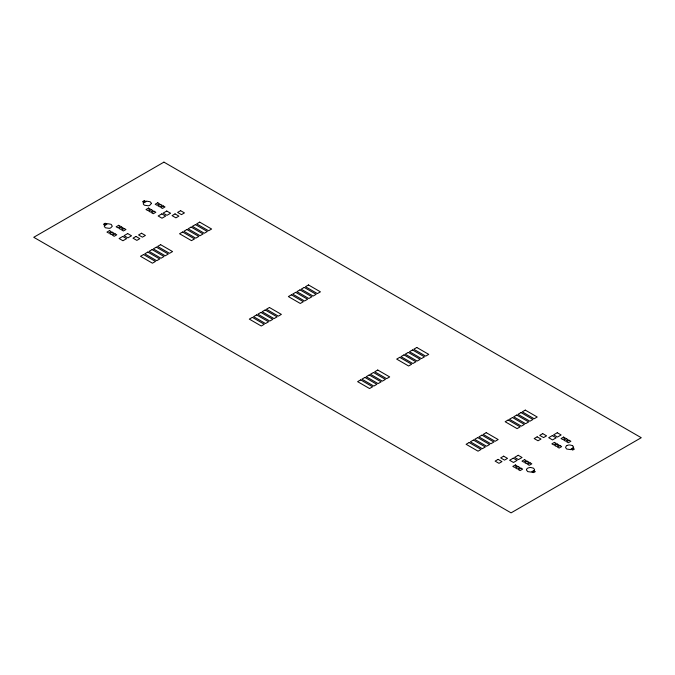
<?xml version="1.0" encoding="UTF-8"?>
<svg xmlns="http://www.w3.org/2000/svg" width="675" height="675" viewBox="0 0 675 675"><rect width="100%" height="100%" fill="white"/><g stroke="black" fill="none" stroke-linecap="round" stroke-linejoin="round"><path stroke-width="1.01" d="M105.351 224.378L104.161 225.931L105.19 227.61A2.953 1.704 0 0 0 105.528 227.804L109.215 228.336A5.054 2.919 0 0 0 109.662 228.251L110.236 228.099A3.046 1.755 0 0 0 110.633 227.948L112.295 226.252L111.282 224.48A2.953 1.704 0 0 0 110.945 224.286L107.722 223.712A4.151 2.396 0 0 0 107.258 223.762L105.587 224.26M567.202 445.416L568.62 445.028A4.151 2.396 0 0 1 569.084 444.977L569.396 444.968A4.151 2.396 0 0 1 569.86 444.96L572.307 445.559A2.945 1.696 0 0 1 572.645 445.753M572.645 445.753L573.657 447.154L572.889 448.698A2.97 1.713 0 0 1 572.476 448.976A2.936 1.696 0 0 1 572.122 449.162L571.995 449.212A3.046 1.755 0 0 1 571.598 449.364L571.025 449.516A5.054 2.919 0 0 1 570.577 449.601L566.89 449.077A2.945 1.696 0 0 1 566.553 448.883L565.532 447.474L566.308 445.93A3.004 1.738 0 0 1 567.101 445.475M151.369 203.521L149.69 205.403A3.046 1.755 0 0 1 149.293 205.546L148.719 205.706A5.054 2.919 0 0 1 148.272 205.782L144.585 205.259A2.953 1.704 0 0 1 144.248 205.065C141.843 203.69 144.315 201.066 146.315 201.218A4.151 2.396 0 0 1 146.779 201.167L150.002 201.741A2.953 1.704 0 0 1 150.339 201.935L151.327 203.158A4.067 2.346 0 0 1 151.36 203.428L151.369 203.521M526.475 469.749L527.496 471.428A2.945 1.696 0 0 0 527.833 471.623L531.52 472.146A5.054 2.919 0 0 0 531.967 472.07L532.541 471.909A3.046 1.755 0 0 0 532.938 471.766A3.004 1.738 0 0 0 533.427 471.53A2.97 1.713 0 0 0 533.832 471.251L534.608 469.699L533.587 468.298A2.945 1.696 0 0 0 533.25 468.104L530.82 467.513A4.151 2.396 0 0 0 530.331 467.513L530.027 467.53A4.151 2.396 0 0 0 529.563 467.581L528.145 467.961A2.97 1.713 0 0 0 527.664 468.197A2.936 1.696 0 0 0 527.344 468.399L526.846 468.872A6.311 3.645 0 0 0 526.669 469.125L526.475 469.749M163.932 162.135L33.75 237.288L511.068 512.865L641.25 437.712L163.932 162.135M105.165 223.29L103.461 224.269L105.165 225.256L106.869 224.269L105.165 223.29M144.222 200.737L142.509 201.724L144.222 202.711L145.927 201.724L144.222 200.737M109.51 230.605L106.954 232.09L108.658 233.069L111.223 231.593L109.51 230.605M118.699 225.307L116.134 226.783L117.838 227.77L120.403 226.294L118.699 225.307M148.568 208.06L146.002 209.537L147.715 210.524L150.272 209.047L148.568 208.06M157.748 202.762L155.191 204.238L156.895 205.225L159.452 203.749L157.748 202.762M112.295 232.217L109.73 233.693L111.443 234.672L113.999 233.196L112.295 232.217M121.475 226.91L118.91 228.386L120.623 229.373L123.179 227.897L121.475 226.91M151.343 209.663L148.787 211.14L150.491 212.127L153.048 210.651L151.343 209.663M160.523 204.365L157.967 205.841L159.671 206.828L162.236 205.352L160.523 204.365M115.071 233.82L112.506 235.297L114.218 236.284L116.775 234.799L115.071 233.82M124.251 228.513L121.694 229.998L123.398 230.977L125.955 229.5L124.251 228.513M154.119 211.267L151.563 212.752L153.267 213.73L155.832 212.254L154.119 211.267M163.308 205.968L160.743 207.444L162.456 208.432L165.012 206.955L163.308 205.968M122.732 236.436L119.104 238.528L122.943 240.747L126.579 238.655L122.732 236.436M127.685 233.575L124.057 235.668L127.904 237.887L131.532 235.794L127.685 233.575M161.789 213.882L158.153 215.983L162 218.202L165.628 216.101L161.789 213.882M166.742 211.022L163.114 213.123L166.953 215.342L170.589 213.241L166.742 211.022M135.996 236.444L133 238.165L136.848 240.384L139.835 238.663L135.996 236.444M141.547 233.238L138.561 234.959L142.4 237.178L145.395 235.457L141.547 233.238M175.044 213.899L172.057 215.62L175.905 217.839L178.892 216.118L175.044 213.899M180.605 210.684L177.609 212.414L181.457 214.633L184.444 212.903L180.605 210.684M143.547 254.543L140.51 256.298L152.44 263.191L155.478 261.436L143.547 254.543M147.817 252.079L144.779 253.834L156.718 260.719L159.756 258.972L147.817 252.079M152.086 249.607L149.048 251.362L160.988 258.255L164.025 256.5L152.086 249.607M156.355 247.143L153.318 248.898L165.257 255.791L168.294 254.036L156.355 247.143M160.633 244.679L157.596 246.434L169.526 253.328L172.564 251.573L160.633 244.679M182.596 231.997L179.558 233.753L191.498 240.646L194.535 238.891L182.596 231.997M186.874 229.534L183.836 231.28L195.767 238.174L198.804 236.419L186.874 229.534M191.143 227.062L188.106 228.817L200.045 235.71L203.082 233.955L191.143 227.062M195.412 224.598L192.375 226.353L204.306 233.246L207.343 231.491L195.412 224.598M199.682 222.134L196.644 223.889L208.583 230.774L211.621 229.028L199.682 222.134M252.349 317.36L249.311 319.115L261.25 326.008L264.288 324.253L252.349 317.36M256.618 314.896L253.581 316.651L265.52 323.544L268.557 321.789L256.618 314.896M260.896 312.432L257.858 314.179L269.798 321.072L272.835 319.317L260.896 312.432M265.165 309.968L262.128 311.723L274.058 318.608L277.096 316.853L265.165 309.968M269.435 307.496L266.397 309.251L278.336 316.145L281.374 314.39L269.435 307.496M291.406 294.815L288.368 296.57L300.299 303.463L303.337 301.708L291.406 294.815M295.675 292.351L292.638 294.106L304.577 300.991L307.614 299.236L295.675 292.351M299.945 289.879L296.907 291.634L308.846 298.527L311.884 296.772L299.945 289.879M304.214 287.415L301.177 289.17L313.116 296.063L316.153 294.308L304.214 287.415M308.492 284.951L305.454 286.706L317.385 293.6L320.423 291.845L308.492 284.951M360.661 379.898L357.623 381.653L369.562 388.538L372.6 386.783L360.661 379.898M364.93 377.426L361.893 379.181L373.832 386.075L376.869 384.32L364.93 377.426M369.208 374.962L366.171 376.718L378.101 383.611L381.147 381.856L369.208 374.962M373.477 372.499L370.44 374.254L382.371 381.147L385.408 379.392L373.477 372.499M377.747 370.035L374.709 371.782L386.648 378.675L389.686 376.92L377.747 370.035M399.718 357.345L396.681 359.1L408.611 365.993L411.649 364.238L399.718 357.345M403.988 354.881L400.95 356.636L412.889 363.53L415.927 361.775L403.988 354.881M408.257 352.418L405.219 354.173L417.158 361.058L420.196 359.302L408.257 352.418M412.526 349.954L409.489 351.709L421.428 358.594L424.465 356.839L412.526 349.954M416.804 347.482L413.767 349.237L425.697 356.13L428.735 354.375L416.804 347.482M469.142 442.53L466.104 444.285L478.043 451.17L481.081 449.415L469.142 442.53M473.42 440.058L470.382 441.813L482.313 448.706L485.35 446.951L473.42 440.058M477.689 437.594L474.652 439.349L486.591 446.243L489.628 444.487L477.689 437.594M481.958 435.13L478.921 436.885L490.852 443.779L493.889 442.024L481.958 435.13M486.228 432.667L483.19 434.413L495.129 441.307L498.167 439.552L486.228 432.667M508.199 419.977L505.162 421.732L517.092 428.625L520.13 426.87L508.199 419.977M512.468 417.513L509.431 419.268L521.37 426.161L524.408 424.406L512.468 417.513M516.746 415.049L513.709 416.804L525.639 423.689L528.677 421.934L516.746 415.049M521.007 412.585L517.97 414.34L529.909 421.225L532.946 419.47L521.007 412.585M525.285 410.113L522.248 411.868L534.178 418.762L537.216 417.007L525.285 410.113M498.108 459.38L495.121 461.109L498.968 463.328L501.955 461.599L498.108 459.38M503.66 456.173L500.673 457.903L504.512 460.122L507.507 458.392L503.66 456.173M537.165 436.835L534.178 438.556L538.017 440.775L541.004 439.054L537.165 436.835M542.717 433.628L539.722 435.358L543.569 437.577L546.556 435.847L542.717 433.628M513.27 458.148L509.633 460.249L513.481 462.468L517.109 460.367L513.27 458.148M518.223 455.288L514.595 457.38L518.434 459.599L522.062 457.507L518.223 455.288M552.319 435.603L548.691 437.695L552.53 439.914L556.166 437.822L552.319 435.603M557.28 432.743L553.643 434.835L557.491 437.054L561.119 434.962L557.28 432.743M515.379 464.932L512.823 466.408L514.527 467.395L517.084 465.919L515.379 464.932M524.559 459.633L522.003 461.109L523.707 462.097L526.264 460.62L524.559 459.633M554.437 442.387L551.872 443.863L553.576 444.85L556.141 443.374L554.437 442.387M563.617 437.088L561.052 438.564L562.764 439.552L565.321 438.067L563.617 437.088M518.155 466.535L515.59 468.011L517.295 468.998L519.86 467.522L518.155 466.535M527.335 461.236L524.77 462.712L526.483 463.7L529.04 462.215L527.335 461.236M557.204 443.99L554.648 445.466L556.352 446.453L558.908 444.968L557.204 443.99M566.384 438.682L563.827 440.167L565.532 441.146L568.097 439.67L566.384 438.682M520.931 468.138L518.366 469.614L520.079 470.602L522.636 469.125L520.931 468.138M530.111 462.839L527.555 464.316L529.259 465.303L531.816 463.826L530.111 462.839M559.98 445.593L557.423 447.069L559.128 448.057L561.693 446.58L559.98 445.593M569.168 440.286L566.603 441.771L568.316 442.749L570.873 441.273L569.168 440.286M533.621 470.652L531.908 471.639L533.621 472.627L535.326 471.639L533.621 470.652M572.67 448.107L570.966 449.094L572.67 450.073L574.383 449.094L572.67 448.107"/></g></svg>
